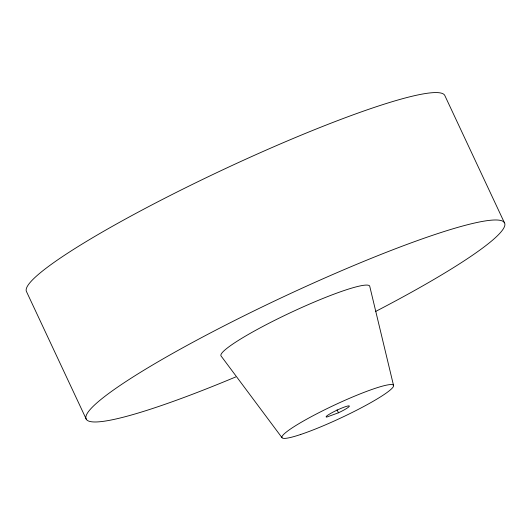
<?xml version="1.0" encoding="UTF-8"?>
<svg xmlns="http://www.w3.org/2000/svg" width="531" height="531" viewBox="0 0 531 531"><rect width="100%" height="100%" fill="white"/><g stroke="black" fill="none" stroke-linecap="round" stroke-linejoin="round"><path stroke-width="0.8" d="M338.453 412.793L326.698 417.087A12.83 1.5 -25.1 0 1 335.015 411.127A12.83 1.5 -25.1 0 1 349.245 405.93A12.83 1.5 -25.1 0 1 338.453 412.793L337.059 409.819M281.974 437.65L220.996 355.883A82.132 9.585 -25.1 0 1 290.762 312.547A82.132 9.585 -25.1 0 1 369.695 286.083L393.498 385.3M504.45 222.828L444.759 95.401A231.005 26.948 -25.1 0 0 222.761 169.834A231.005 26.948 -25.1 0 0 26.55 291.718L86.241 419.145M235.731 376.937A231.005 26.948 -25.1 0 1 120.703 385.028A231.005 26.948 -25.1 0 1 457.052 227.593A231.005 26.948 -25.1 0 1 375.463 311.538M300.738 434.458A61.603 7.188 -25.1 0 0 392.489 387.829A61.603 7.188 -25.1 0 0 319.981 412.142A61.603 7.188 -25.1 0 0 300.738 434.458"/></g></svg>
